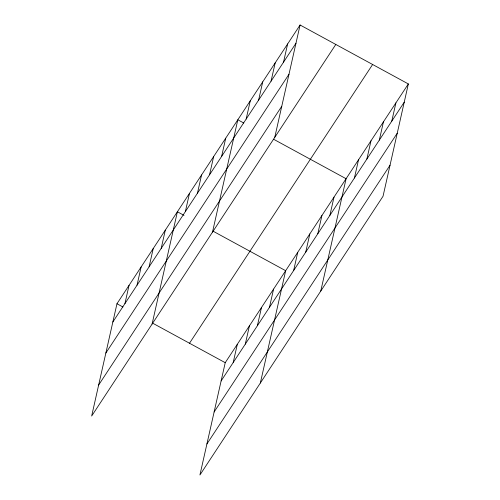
<?xml version="1.0" encoding="UTF-8"?>
<svg xmlns="http://www.w3.org/2000/svg" width="500" height="500" viewBox="0 0 500 500"><rect width="100%" height="100%" fill="white"/><g stroke="black" fill="none" stroke-linecap="round" stroke-linejoin="round"><path stroke-width="0.75" d="M408.344 83.944L225.231 362.688L199.919 475L383.038 196.256L408.344 83.944L300.081 25L116.962 303.744L91.656 416.056L335.806 44.45M124.938 303.587L129.05 285.35M137.025 285.194L141.137 266.95M149.113 266.794L153.219 248.556M161.194 248.394L165.306 230.156M152.081 324.069L177.394 211.762L184.006 215.362M185.369 211.6L189.475 193.363M197.45 193.206L201.562 174.963M209.537 174.806L213.65 156.569M221.625 156.412L225.731 138.169M212.506 232.087L237.819 119.775L243.775 123.012M246.163 119.056L250.269 100.819M258.612 100.106L262.725 81.862M271.062 81.15L275.175 62.912M283.519 62.194L287.625 43.956M274.769 137.312L300.081 25M233.206 362.531L237.319 344.294M245.294 344.131L249.406 325.894M257.375 325.737L261.488 307.5M269.462 307.337L273.575 289.1M260.35 383.013L285.663 270.7L213.119 231.213M293.637 270.544L297.744 252.306M305.719 252.15L309.831 233.906M317.806 233.75L321.919 215.512M329.894 215.356L334 197.113M320.775 291.025L346.087 178.719L273.55 139.225M354.425 178L358.537 159.762M366.881 159.05L370.988 140.806M379.331 140.094L383.444 121.85M391.781 121.137L395.894 102.9M112.856 321.987L295.969 43.238M105.856 353.031L288.969 74.281M98.65 385.012L281.762 106.269M189.506 343.237L372.619 64.494M221.119 380.931L404.237 102.181M214.125 411.975L397.238 133.225M206.919 443.956L390.031 165.212M116.962 303.744L122.919 306.988M152.694 323.194L225.231 362.688"/></g></svg>
